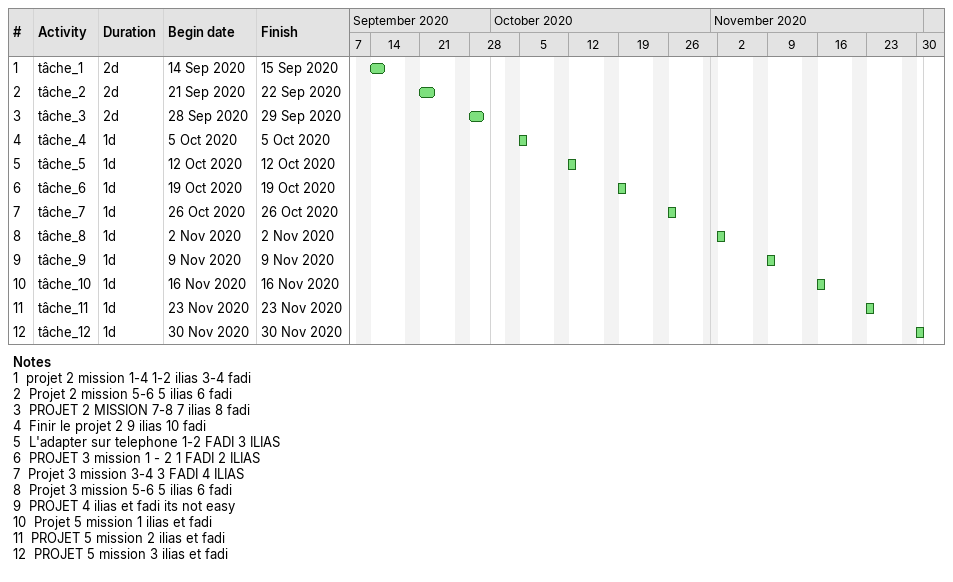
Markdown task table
| ID | Task | Duration | Start | Finish |
|---|---|---|---|---|
| 1 | tâche_1 | 2d | 2020-09-14 | 2020-09-15 |
| 2 | tâche_2 | 2d | 2020-09-21 | 2020-09-22 |
| 3 | tâche_3 | 2d | 2020-09-28 | 2020-09-29 |
| 4 | tâche_4 | 1d | 2020-10-05 | 2020-10-05 |
| 5 | tâche_5 | 1d | 2020-10-12 | 2020-10-12 |
| 6 | tâche_6 | 1d | 2020-10-19 | 2020-10-19 |
| 7 | tâche_7 | 1d | 2020-10-26 | 2020-10-26 |
| 8 | tâche_8 | 1d | 2020-11-02 | 2020-11-02 |
| 9 | tâche_9 | 1d | 2020-11-09 | 2020-11-09 |
| 10 | tâche_10 | 1d | 2020-11-16 | 2020-11-16 |
| 11 | tâche_11 | 1d | 2020-11-23 | 2020-11-23 |
| 12 | tâche_12 | 1d | 2020-11-30 | 2020-11-30 |

Notes
- 1: projet 2 mission 1-4 1-2 ilias 3-4 fadi
- 2: Projet 2 mission 5-6 5 ilias 6 fadi
- 3: PROJET 2 MISSION 7-8 7 ilias 8 fadi
- 4: Finir le projet 2 9 ilias 10 fadi
- 5: L'adapter sur telephone 1-2 FADI 3 ILIAS
- 6: PROJET 3 mission 1 - 2 1 FADI 2 ILIAS
- 7: Projet 3 mission 3-4 3 FADI 4 ILIAS
- 8: Projet 3 mission 5-6 5 ilias 6 fadi
- 9: PROJET 4 ilias et fadi its not easy
- 10: Projet 5 mission 1 ilias et fadi
- 11: PROJET 5 mission 2 ilias et fadi
- 12: PROJET 5 mission 3 ilias et fadi
